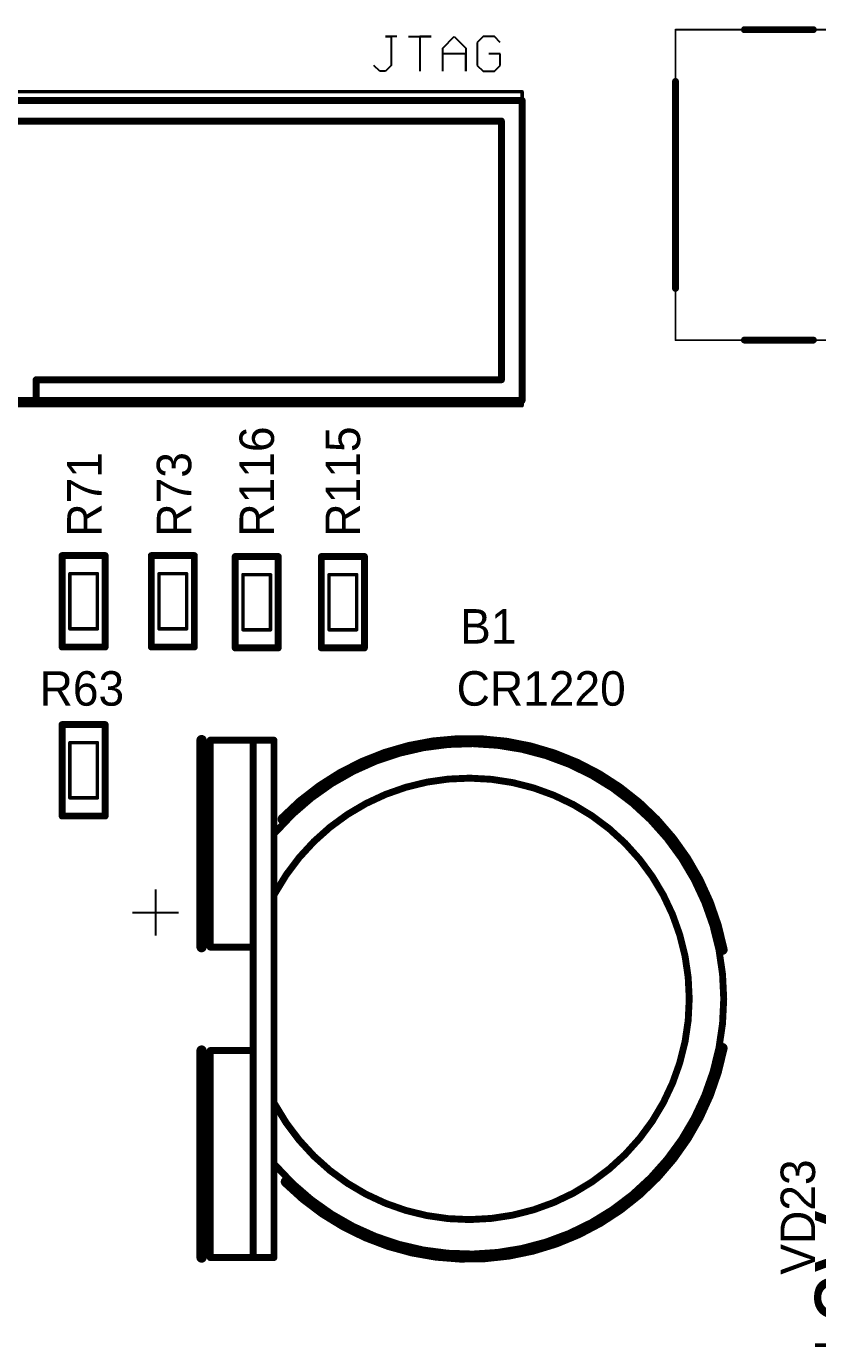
# Model space of a CAD drawing. Header units: millimetres. Extents: x 401 to 806, y 209 to 418.
# Drawn here: x 462.76 to 485.73, y 240.09 to 278.15 of the extents above; entities that cross this region are included whole.
import ezdxf

# ---------------------------------------------------------------- set-up
doc = ezdxf.new("R2010")
doc.units = ezdxf.units.MM
doc.layers.add('Mechanical1', color=6, linetype='Continuous')
doc.layers.add('TopOverlay', color=28, linetype='Continuous')

msp = doc.modelspace()

# ---------------------------------------------------------------- linework, layer by layer
at = {"layer": 'Mechanical1'}
for p, q in [((466.516, 253.114), (466.516, 251.781)), ((465.85, 252.447), (467.183, 252.447))]:
    msp.add_line(p, q, dxfattribs=at)
for points, const_width in [([(481.6, 278.048), (487.6, 278.048)], 0.05), ([(481.6, 269.048), (481.6, 278.048)], 0.05), ([(444.15, 276.248), (477.15, 276.248)], 0.1), ([(477.15, 267.148), (477.15, 276.248)], 0.1), ([(481.6, 269.048), (487.6, 269.048)], 0.05), ([(444.15, 267.148), (477.15, 267.148)], 0.1), ([(464.028, 262.275), (464.828, 262.275)], 0.1), ([(464.028, 260.675), (464.028, 262.275)], 0.1), ([(464.828, 260.675), (464.828, 262.275)], 0.1), ([(466.616, 262.275), (467.416, 262.275)], 0.1), ([(466.616, 260.675), (466.616, 262.275)], 0.1), ([(467.416, 260.675), (467.416, 262.275)], 0.1), ([(469.05, 260.648), (469.05, 262.248)], 0.1), ([(469.05, 262.248), (469.85, 262.248)], 0.1), ([(469.85, 260.648), (469.85, 262.248)], 0.1), ([(471.55, 260.648), (471.55, 262.248)], 0.1), ([(471.55, 262.248), (472.35, 262.248)], 0.1), ([(472.35, 260.648), (472.35, 262.248)], 0.1), ([(464.028, 260.675), (464.828, 260.675)], 0.1), ([(466.616, 260.675), (467.416, 260.675)], 0.1), ([(469.05, 260.648), (469.85, 260.648)], 0.1), ([(471.55, 260.648), (472.35, 260.648)], 0.1), ([(464.028, 257.375), (464.828, 257.375)], 0.1), ([(464.028, 255.775), (464.028, 257.375)], 0.1), ([(464.828, 255.775), (464.828, 257.375)], 0.1), ([(468.1, 251.448), (468.1, 257.448)], 0.2), ([(468.1, 257.448), (469.95, 257.448)], 0.2), ([(469.35, 242.448), (469.35, 257.448)], 0.2), ([(469.95, 242.448), (469.95, 257.448)], 0.2), ([(464.028, 255.775), (464.828, 255.775)], 0.1), ([(468.1, 251.448), (469.35, 251.448)], 0.2), ([(468.1, 248.448), (469.35, 248.448)], 0.2), ([(468.1, 242.448), (468.1, 248.448)], 0.2), ([(468.1, 242.448), (469.95, 242.448)], 0.2)]:
    msp.add_lwpolyline(points, dxfattribs=dict(at, const_width=const_width))
for points, const_width in [([(481.588, 278.048, 1), (481.613, 278.048, 1)], 0.025), ([(481.588, 278.048, 1), (481.613, 278.048, 1)], 0.025), ([(477.125, 276.248, 1), (477.175, 276.248, 1)], 0.05), ([(477.125, 276.248, 1), (477.175, 276.248, 1)], 0.05), ([(481.588, 269.048, 1), (481.613, 269.048, 1)], 0.025), ([(481.588, 269.048, 1), (481.613, 269.048, 1)], 0.025), ([(477.125, 267.148, 1), (477.175, 267.148, 1)], 0.05), ([(477.125, 267.148, 1), (477.175, 267.148, 1)], 0.05), ([(464.003, 262.275, 1), (464.053, 262.275, 1)], 0.05), ([(464.003, 262.275, 1), (464.053, 262.275, 1)], 0.05), ([(464.803, 262.275, 1), (464.853, 262.275, 1)], 0.05), ([(464.803, 262.275, 1), (464.853, 262.275, 1)], 0.05), ([(466.591, 262.275, 1), (466.641, 262.275, 1)], 0.05), ([(466.591, 262.275, 1), (466.641, 262.275, 1)], 0.05), ([(467.391, 262.275, 1), (467.441, 262.275, 1)], 0.05), ([(467.391, 262.275, 1), (467.441, 262.275, 1)], 0.05), ([(469.025, 262.248, 1), (469.075, 262.248, 1)], 0.05), ([(469.025, 262.248, 1), (469.075, 262.248, 1)], 0.05), ([(469.825, 262.248, 1), (469.875, 262.248, 1)], 0.05), ([(469.825, 262.248, 1), (469.875, 262.248, 1)], 0.05), ([(471.525, 262.248, 1), (471.575, 262.248, 1)], 0.05), ([(471.525, 262.248, 1), (471.575, 262.248, 1)], 0.05), ([(472.325, 262.248, 1), (472.375, 262.248, 1)], 0.05), ([(472.325, 262.248, 1), (472.375, 262.248, 1)], 0.05), ([(464.003, 260.675, 1), (464.053, 260.675, 1)], 0.05), ([(464.003, 260.675, 1), (464.053, 260.675, 1)], 0.05), ([(464.803, 260.675, 1), (464.853, 260.675, 1)], 0.05), ([(464.803, 260.675, 1), (464.853, 260.675, 1)], 0.05), ([(466.591, 260.675, 1), (466.641, 260.675, 1)], 0.05), ([(466.591, 260.675, 1), (466.641, 260.675, 1)], 0.05), ([(467.391, 260.675, 1), (467.441, 260.675, 1)], 0.05), ([(467.391, 260.675, 1), (467.441, 260.675, 1)], 0.05), ([(469.025, 260.648, 1), (469.075, 260.648, 1)], 0.05), ([(469.025, 260.648, 1), (469.075, 260.648, 1)], 0.05), ([(469.825, 260.648, 1), (469.875, 260.648, 1)], 0.05), ([(469.825, 260.648, 1), (469.875, 260.648, 1)], 0.05), ([(471.525, 260.648, 1), (471.575, 260.648, 1)], 0.05), ([(471.525, 260.648, 1), (471.575, 260.648, 1)], 0.05), ([(472.325, 260.648, 1), (472.375, 260.648, 1)], 0.05), ([(472.325, 260.648, 1), (472.375, 260.648, 1)], 0.05), ([(464.003, 257.375, 1), (464.053, 257.375, 1)], 0.05), ([(464.003, 257.375, 1), (464.053, 257.375, 1)], 0.05), ([(464.803, 257.375, 1), (464.853, 257.375, 1)], 0.05), ([(464.803, 257.375, 1), (464.853, 257.375, 1)], 0.05), ([(468.05, 257.448, 1), (468.15, 257.448, 1)], 0.1), ([(468.05, 257.448, 1), (468.15, 257.448, 1)], 0.1), ([(469.3, 257.448, 1), (469.4, 257.448, 1)], 0.1), ([(469.9, 257.448, 1), (470, 257.448, 1)], 0.1), ([(469.9, 257.448, 1), (470, 257.448, 1)], 0.1), ([(464.003, 255.775, 1), (464.053, 255.775, 1)], 0.05), ([(464.003, 255.775, 1), (464.053, 255.775, 1)], 0.05), ([(464.803, 255.775, 1), (464.853, 255.775, 1)], 0.05), ([(464.803, 255.775, 1), (464.853, 255.775, 1)], 0.05), ([(469.95, 254.784, 1), (470.05, 254.784, 1)], 0.1), ([(469.931, 253.012, 1), (470.031, 253.012, 1)], 0.1), ([(468.05, 251.448, 1), (468.15, 251.448, 1)], 0.1), ([(468.05, 251.448, 1), (468.15, 251.448, 1)], 0.1), ([(469.3, 251.448, 1), (469.4, 251.448, 1)], 0.1), ([(468.05, 248.448, 1), (468.15, 248.448, 1)], 0.1), ([(468.05, 248.448, 1), (468.15, 248.448, 1)], 0.1), ([(469.3, 248.448, 1), (469.4, 248.448, 1)], 0.1), ([(469.931, 246.883, 1), (470.031, 246.883, 1)], 0.1), ([(469.95, 245.111, 1), (470.05, 245.111, 1)], 0.1), ([(468.05, 242.448, 1), (468.15, 242.448, 1)], 0.1), ([(468.05, 242.448, 1), (468.15, 242.448, 1)], 0.1), ([(469.3, 242.448, 1), (469.4, 242.448, 1)], 0.1), ([(469.9, 242.448, 1), (470, 242.448, 1)], 0.1), ([(469.9, 242.448, 1), (470, 242.448, 1)], 0.1)]:
    msp.add_lwpolyline(points, format="xyb", close=True, dxfattribs=dict(at, const_width=const_width))
at = {"layer": 'Mechanical1', "const_width": 0.2}
for points in [[(470, 254.784, -2.687835), (470, 245.111)], [(469.981, 253.012, -3.921661), (469.981, 246.883)]]:
    msp.add_lwpolyline(points, format="xyb", dxfattribs=at)
at = {"layer": 'TopOverlay'}
for p, q in [((473.516, 277.847), (473.183, 277.847)), ((473.183, 277.847), (473.35, 277.847)), ((473.35, 277.847), (473.35, 277.014)), ((473.85, 277.847), (474.516, 277.847)), ((474.516, 277.847), (474.183, 277.847)), ((474.183, 277.847), (474.183, 276.848)), ((474.849, 277.514), (475.183, 277.847)), ((475.183, 277.847), (475.516, 277.514)), ((476.016, 277.847), (475.849, 277.681)), ((476.349, 277.847), (476.016, 277.847)), ((476.515, 277.681), (476.349, 277.847)), ((474.849, 276.848), (474.849, 277.514)), ((475.516, 277.514), (475.516, 276.848)), ((475.849, 277.681), (475.849, 277.014)), ((475.516, 277.347), (474.849, 277.347)), ((475.516, 276.848), (475.516, 277.347)), ((476.515, 277.347), (476.182, 277.347)), ((476.515, 277.014), (476.515, 277.347)), ((473.017, 276.848), (472.85, 277.014)), ((473.183, 276.848), (473.017, 276.848)), ((473.35, 277.014), (473.183, 276.848)), ((475.849, 277.014), (476.016, 276.848)), ((476.016, 276.848), (476.349, 276.848)), ((476.349, 276.848), (476.515, 277.014)), ((466.516, 253.114), (466.516, 251.781)), ((465.85, 252.447), (467.183, 252.447))]:
    msp.add_line(p, q, dxfattribs=at)
for points, const_width in [([(483.6, 278.048), (485.6, 278.048)], 0.2), ([(481.6, 270.548), (481.6, 276.548)], 0.2), ([(443.95, 275.998), (477.15, 275.998)], 0.2), ([(477.15, 267.298), (477.15, 275.998)], 0.2), ([(444.55, 275.398), (476.55, 275.398)], 0.2), ([(476.55, 267.898), (476.55, 275.398)], 0.2), ([(483.6, 269.048), (485.6, 269.048)], 0.2), ([(463.05, 267.298), (463.05, 267.898)], 0.2), ([(463.05, 267.898), (476.55, 267.898)], 0.2), ([(443.95, 267.298), (477.15, 267.298)], 0.2), ([(463.803, 262.8), (465.053, 262.8)], 0.2), ([(463.803, 260.15), (463.803, 262.8)], 0.2), ([(465.053, 260.15), (465.053, 262.8)], 0.2), ([(466.391, 262.8), (467.641, 262.8)], 0.2), ([(466.391, 260.15), (466.391, 262.8)], 0.2), ([(467.641, 260.15), (467.641, 262.8)], 0.2), ([(468.825, 260.123), (468.825, 262.773)], 0.2), ([(468.825, 262.773), (470.075, 262.773)], 0.2), ([(470.075, 260.123), (470.075, 262.773)], 0.2), ([(471.325, 260.123), (471.325, 262.773)], 0.2), ([(471.325, 262.773), (472.575, 262.773)], 0.2), ([(472.575, 260.123), (472.575, 262.773)], 0.2), ([(463.803, 260.15), (465.053, 260.15)], 0.2), ([(466.391, 260.15), (467.641, 260.15)], 0.2), ([(468.825, 260.123), (470.075, 260.123)], 0.2), ([(471.325, 260.123), (472.575, 260.123)], 0.2), ([(463.803, 257.9), (465.053, 257.9)], 0.2), ([(463.803, 255.25), (463.803, 257.9)], 0.2), ([(465.053, 255.25), (465.053, 257.9)], 0.2), ([(467.85, 251.448), (467.85, 257.448)], 0.3), ([(463.803, 255.25), (465.053, 255.25)], 0.2), ([(467.85, 242.448), (467.85, 248.448)], 0.3)]:
    msp.add_lwpolyline(points, dxfattribs=dict(at, const_width=const_width))
for points, const_width in [([(483.55, 278.048, 1), (483.65, 278.048, 1)], 0.1), ([(485.55, 278.048, 1), (485.65, 278.048, 1)], 0.1), ([(481.55, 276.548, 1), (481.65, 276.548, 1)], 0.1), ([(477.1, 275.998, 1), (477.2, 275.998, 1)], 0.1), ([(477.1, 275.998, 1), (477.2, 275.998, 1)], 0.1), ([(476.5, 275.398, 1), (476.6, 275.398, 1)], 0.1), ([(476.5, 275.398, 1), (476.6, 275.398, 1)], 0.1), ([(481.55, 270.548, 1), (481.65, 270.548, 1)], 0.1), ([(483.55, 269.048, 1), (483.65, 269.048, 1)], 0.1), ([(485.55, 269.048, 1), (485.65, 269.048, 1)], 0.1), ([(463, 267.898, 1), (463.1, 267.898, 1)], 0.1), ([(463, 267.898, 1), (463.1, 267.898, 1)], 0.1), ([(476.5, 267.898, 1), (476.6, 267.898, 1)], 0.1), ([(476.5, 267.898, 1), (476.6, 267.898, 1)], 0.1), ([(463, 267.298, 1), (463.1, 267.298, 1)], 0.1), ([(477.1, 267.298, 1), (477.2, 267.298, 1)], 0.1), ([(477.1, 267.298, 1), (477.2, 267.298, 1)], 0.1), ([(463.753, 262.8, 1), (463.853, 262.8, 1)], 0.1), ([(463.753, 262.8, 1), (463.853, 262.8, 1)], 0.1), ([(465.003, 262.8, 1), (465.103, 262.8, 1)], 0.1), ([(465.003, 262.8, 1), (465.103, 262.8, 1)], 0.1), ([(466.341, 262.8, 1), (466.441, 262.8, 1)], 0.1), ([(466.341, 262.8, 1), (466.441, 262.8, 1)], 0.1), ([(467.591, 262.8, 1), (467.691, 262.8, 1)], 0.1), ([(467.591, 262.8, 1), (467.691, 262.8, 1)], 0.1), ([(468.775, 262.773, 1), (468.875, 262.773, 1)], 0.1), ([(468.775, 262.773, 1), (468.875, 262.773, 1)], 0.1), ([(470.025, 262.773, 1), (470.125, 262.773, 1)], 0.1), ([(470.025, 262.773, 1), (470.125, 262.773, 1)], 0.1), ([(471.275, 262.773, 1), (471.375, 262.773, 1)], 0.1), ([(471.275, 262.773, 1), (471.375, 262.773, 1)], 0.1), ([(472.525, 262.773, 1), (472.625, 262.773, 1)], 0.1), ([(472.525, 262.773, 1), (472.625, 262.773, 1)], 0.1), ([(463.753, 260.15, 1), (463.853, 260.15, 1)], 0.1), ([(463.753, 260.15, 1), (463.853, 260.15, 1)], 0.1), ([(465.003, 260.15, 1), (465.103, 260.15, 1)], 0.1), ([(465.003, 260.15, 1), (465.103, 260.15, 1)], 0.1), ([(466.341, 260.15, 1), (466.441, 260.15, 1)], 0.1), ([(466.341, 260.15, 1), (466.441, 260.15, 1)], 0.1), ([(467.591, 260.15, 1), (467.691, 260.15, 1)], 0.1), ([(467.591, 260.15, 1), (467.691, 260.15, 1)], 0.1), ([(468.775, 260.123, 1), (468.875, 260.123, 1)], 0.1), ([(468.775, 260.123, 1), (468.875, 260.123, 1)], 0.1), ([(470.025, 260.123, 1), (470.125, 260.123, 1)], 0.1), ([(470.025, 260.123, 1), (470.125, 260.123, 1)], 0.1), ([(471.275, 260.123, 1), (471.375, 260.123, 1)], 0.1), ([(471.275, 260.123, 1), (471.375, 260.123, 1)], 0.1), ([(472.525, 260.123, 1), (472.625, 260.123, 1)], 0.1), ([(472.525, 260.123, 1), (472.625, 260.123, 1)], 0.1), ([(463.753, 257.9, 1), (463.853, 257.9, 1)], 0.1), ([(463.753, 257.9, 1), (463.853, 257.9, 1)], 0.1), ([(465.003, 257.9, 1), (465.103, 257.9, 1)], 0.1), ([(465.003, 257.9, 1), (465.103, 257.9, 1)], 0.1), ([(467.775, 257.448, 1), (467.925, 257.448, 1)], 0.15), ([(463.753, 255.25, 1), (463.853, 255.25, 1)], 0.1), ([(463.753, 255.25, 1), (463.853, 255.25, 1)], 0.1), ([(465.003, 255.25, 1), (465.103, 255.25, 1)], 0.1), ([(465.003, 255.25, 1), (465.103, 255.25, 1)], 0.1), ([(470.13, 255.158, 1), (470.28, 255.158, 1)], 0.15), ([(467.775, 251.448, 1), (467.925, 251.448, 1)], 0.15), ([(482.888, 251.373, 1), (483.038, 251.373, 1)], 0.15), ([(467.775, 248.448, 1), (467.925, 248.448, 1)], 0.15), ([(482.887, 248.517, 1), (483.037, 248.517, 1)], 0.15), ([(470.222, 244.644, 1), (470.372, 244.644, 1)], 0.15), ([(467.775, 242.448, 1), (467.925, 242.448, 1)], 0.15)]:
    msp.add_lwpolyline(points, format="xyb", close=True, dxfattribs=dict(at, const_width=const_width))
at = {"layer": 'TopOverlay', "const_width": 0.3}
for points in [[(470.205, 255.158, -0.60709), (482.963, 251.373)], [(482.962, 248.517, -0.600861), (470.297, 244.644)]]:
    msp.add_lwpolyline(points, format="xyb", dxfattribs=at)

# ---------------------------------------------------------------- texts
at = {"layer": 'TopOverlay'}
for s, height, p in [('R116', 1, (469.95, 263.348)), ('R115', 1, (472.45, 263.348)), ('R71', 1, (464.95, 263.348)), ('R73', 1, (467.55, 263.348)), ('VD23', 1, (485.65, 241.948)), ('12V', 2, (487.65, 239.048))]:
    msp.add_text(s, height=height, rotation=90, dxfattribs=at).set_placement(p)
for s, p in [('B1', (475.35, 260.248)), ('R63', (463.15, 258.448)), ('CR1220', (475.25, 258.448))]:
    msp.add_text(s, height=1, dxfattribs=at).set_placement(p)

doc.saveas('drawing.dxf')
